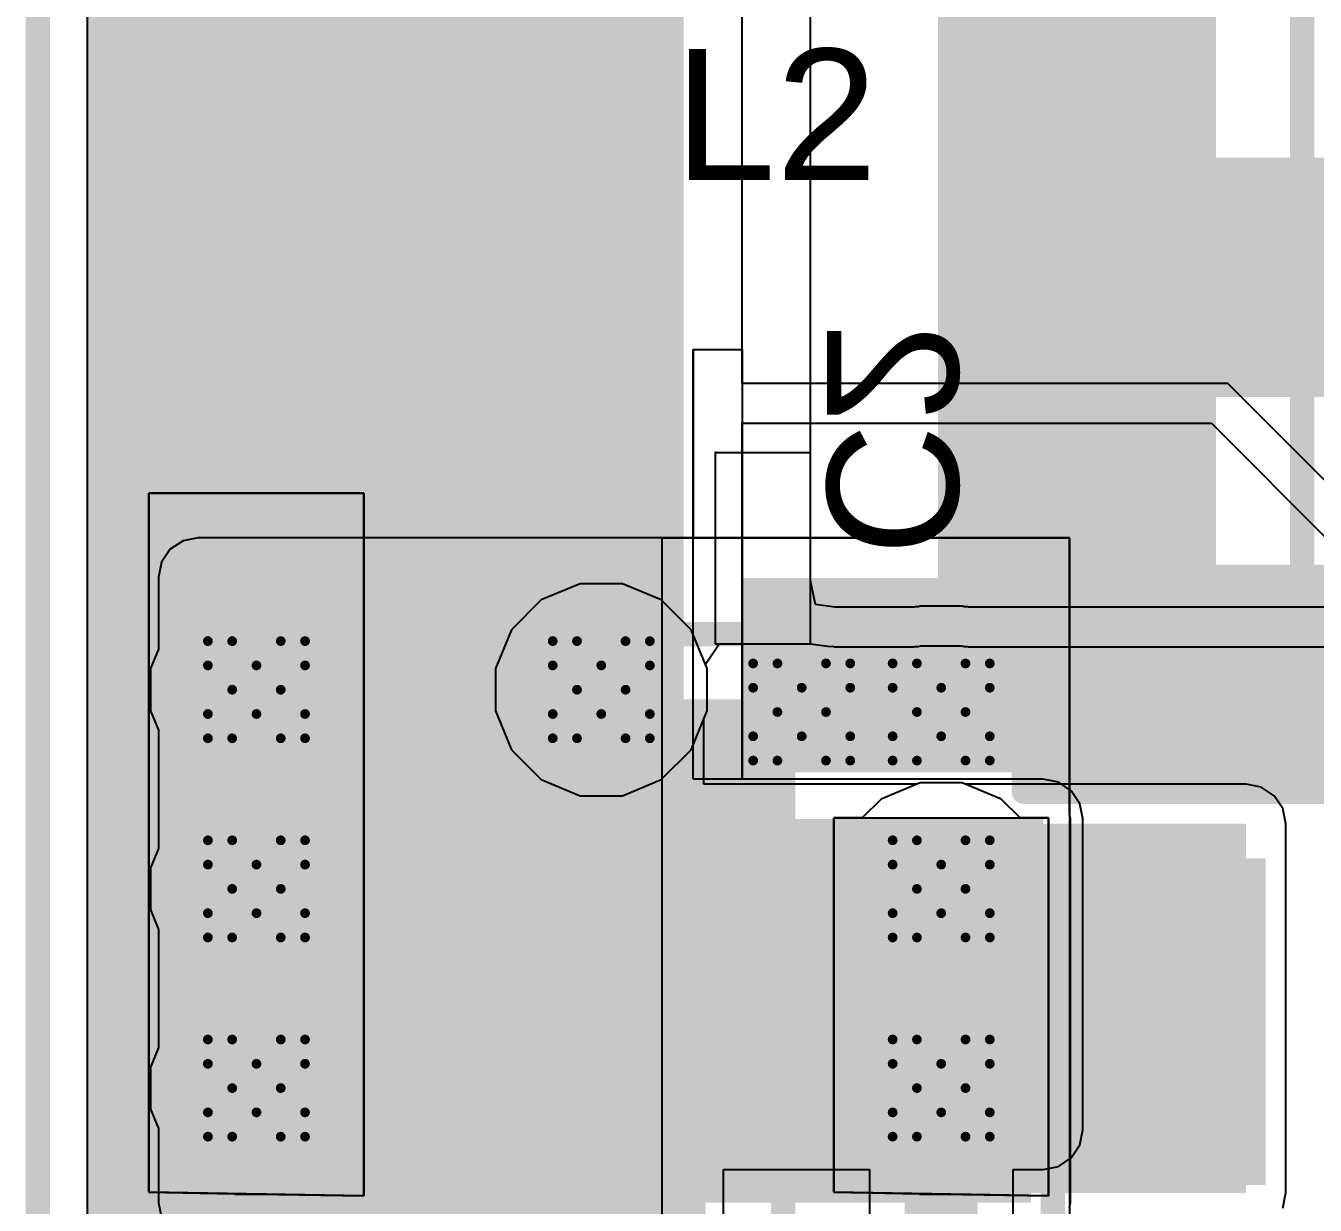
# Model space of a CAD drawing. Header units: inches. Extents: x -6 to 328, y -6 to 90.
# Drawn here: x -5.71 to 1.03, y 20.48 to 26.65 of the extents above; entities that cross this region are included whole.
import ezdxf

# ---------------------------------------------------------------- set-up
doc = ezdxf.new("R2010")
doc.units = ezdxf.units.IN
for name, color, linetype in [('Board Outline', 216, 'Continuous'), ('Bottom Layer', 5, 'Continuous'), ('Bottom Overlay', 54, 'Continuous'), ('Bottom Paste', 16, 'Continuous'), ('Bottom Solder', 6, 'Continuous'), ('Designators', 56, 'Continuous'), ('Drill Drawing', 1, 'Continuous'), ('GND', 76, 'Continuous'), ('PWR', 16, 'Continuous'), ('Top Layer', 1, 'Continuous'), ('Top Overlay', 2, 'Continuous'), ('Top Paste', 8, 'Continuous'), ('Top Solder', 216, 'Continuous'), ('Via Holes', 16, 'Continuous')]:
    doc.layers.add(name, color=color, linetype=linetype)
doc.styles.add('Arial', font='', dxfattribs={"height": 0.2})
doc.styles.get('Arial').set_extended_font_data('Arial')

# ---------------------------------------------------------------- blocks, each defined once
blk = doc.blocks.new('8_SO_EP__9')
at = {"layer": 'Top Layer'}
blk.add_hatch(color=1, dxfattribs=at).paths.add_polyline_path([(3.25, 2.306), (3.25, 1.504), (1.745, 1.504), (1.745, 2.306)])
at = {"layer": 'Top Paste'}
blk.add_hatch(color=8, dxfattribs=at).paths.add_polyline_path([(3.25, 2.306), (3.25, 1.504), (1.745, 1.504), (1.745, 2.306)])
at = {"layer": 'Top Solder'}
blk.add_hatch(color=216, dxfattribs=at).paths.add_polyline_path([(3.3516, 2.4076), (3.3516, 1.4024), (1.6434, 1.4024), (1.6434, 2.4076)])
at = {"layer": 'Top Overlay', "const_width": 0.127}
for points in [[(-1.905, 2.5146), (2.032, 2.5146)], [(2.032, 2.5146), (2.032, 2.413)]]:
    blk.add_lwpolyline(points, dxfattribs=at)
at = {"layer": 'Top Overlay', "const_width": 0.0635}
for points in [[(2.0002, 2.5146, 1), (2.0638, 2.5146, 1)], [(2.0002, 2.5146, 1), (2.0638, 2.5146, 1)], [(2.0002, 2.413, 1), (2.0638, 2.413, 1)]]:
    blk.add_lwpolyline(points, format="xyb", close=True, dxfattribs=at)
blk = doc.blocks.new('FEXL0550A_150M_46')
at = {"layer": 'Top Layer'}
for points in [[(-2.25, 2.35), (-1, 2.35), (-1, -2.35), (-2.25, -2.35)], [(1, 2.35), (2.25, 2.35), (2.25, -2.35), (1, -2.35)]]:
    blk.add_hatch(color=1, dxfattribs=at).paths.add_polyline_path(points)
at = {"layer": 'Top Paste'}
for points in [[(-2.25, 2.35), (-1, 2.35), (-1, -2.35), (-2.25, -2.35)], [(1, 2.35), (2.25, 2.35), (2.25, -2.35), (1, -2.35)]]:
    blk.add_hatch(color=8, dxfattribs=at).paths.add_polyline_path(points)
at = {"layer": 'Top Solder'}
for points in [[(-2.3516, 2.4516), (-0.8984, 2.4516), (-0.8984, -2.4516), (-2.3516, -2.4516)], [(0.8984, 2.4516), (2.3516, 2.4516), (2.3516, -2.4516), (0.8984, -2.4516)]]:
    blk.add_hatch(color=216, dxfattribs=at).paths.add_polyline_path(points)
at = {"layer": 'Top Overlay', "const_width": 0.127}
for points in [[(-2.8024, 2.6992), (2.8024, 2.6992)], [(-2.8024, -2.6924), (-2.8024, 2.6992)], [(2.8024, -2.6924), (2.8024, 2.6992)], [(-2.794, -2.6924), (2.8024, -2.6924)]]:
    blk.add_lwpolyline(points, dxfattribs=at)
at = {"layer": 'Top Overlay', "const_width": 0.0635}
for points in [[(-2.8341, 2.6992, 1), (-2.7706, 2.6992, 1)], [(-2.8341, 2.6992, 1), (-2.7706, 2.6992, 1)], [(2.7706, 2.6992, 1), (2.8341, 2.6992, 1)], [(2.7706, 2.6992, 1), (2.8341, 2.6992, 1)], [(-2.8341, -2.6924, 1), (-2.7706, -2.6924, 1)], [(-2.8258, -2.6924, 1), (-2.7622, -2.6924, 1)], [(2.7706, -2.6924, 1), (2.8341, -2.6924, 1)], [(2.7706, -2.6924, 1), (2.8341, -2.6924, 1)]]:
    blk.add_lwpolyline(points, format="xyb", close=True, dxfattribs=at)
blk = doc.blocks.new('SMA_58')
at = {"layer": 'Top Layer'}
blk.add_hatch(color=1, dxfattribs=at).paths.add_polyline_path([(-3.25, 0.85), (-0.75, 0.85), (-0.75, -0.85), (-3.25, -0.85)])
at = {"layer": 'Top Overlay'}
for points in [[(-4.445, -1.4215), (-3.278, -1.4215), (-3.278, 1.422), (-4.445, 1.422)], [(-3.2999, 0.924), (-2.5959, 0.924), (-2.5959, 1.4219), (-3.2999, 1.4219)], [(-3.2999, -1.4219), (-2.5959, -1.4219), (-2.5959, -0.924), (-3.2999, -0.924)]]:
    blk.add_hatch(color=2, dxfattribs=at).paths.add_polyline_path(points)
at = {"layer": 'Top Paste'}
blk.add_hatch(color=8, dxfattribs=at).paths.add_polyline_path([(-3.25, 0.85), (-0.75, 0.85), (-0.75, -0.85), (-3.25, -0.85)])
at = {"layer": 'Top Solder'}
blk.add_hatch(color=216, dxfattribs=at).paths.add_polyline_path([(-3.3516, 0.9516), (-0.6484, 0.9516), (-0.6484, -0.9516), (-3.3516, -0.9516)])
at = {"layer": 'Top Overlay', "const_width": 0.127}
for points in [[(2.0612, 1.3577), (-2.6581, 1.3577)], [(2.0612, -1.3577), (-2.6581, -1.3577)]]:
    blk.add_lwpolyline(points, dxfattribs=at)
at = {"layer": 'Top Overlay', "const_width": 0.0635}
for points in [[(-2.6899, 1.3577, 1), (-2.6264, 1.3577, 1)], [(-2.6899, -1.3577, 1), (-2.6264, -1.3577, 1)]]:
    blk.add_lwpolyline(points, format="xyb", close=True, dxfattribs=at)
blk = doc.blocks.new('C___0805_B_97')
at = {"layer": 'Bottom Layer'}
for points in [[(-1.524, 0.762), (-0.508, 0.762), (-0.508, -0.762), (-1.524, -0.762)], [(0.508, 0.762), (1.524, 0.762), (1.524, -0.762), (0.508, -0.762)]]:
    blk.add_hatch(color=5, dxfattribs=at).paths.add_polyline_path(points)
at = {"layer": 'Bottom Paste'}
for points in [[(-1.524, 0.762), (-0.508, 0.762), (-0.508, -0.762), (-1.524, -0.762)], [(0.508, 0.762), (1.524, 0.762), (1.524, -0.762), (0.508, -0.762)]]:
    blk.add_hatch(color=16, dxfattribs=at).paths.add_polyline_path(points)
at = {"layer": 'Bottom Solder'}
for points in [[(-1.594, 0.832), (-0.438, 0.832), (-0.438, -0.832), (-1.594, -0.832)], [(0.438, 0.832), (1.594, 0.832), (1.594, -0.832), (0.438, -0.832)]]:
    blk.add_hatch(color=6, dxfattribs=at).paths.add_polyline_path(points)
at = {"layer": 'Bottom Overlay', "const_width": 0.127}
for points in [[(-1.6256, 0.8636), (-1.6256, -0.8636)], [(-1.6256, 0.8636), (-0.6096, 0.8636)], [(0.6096, 0.8636), (1.6256, 0.8636)], [(1.6256, 0.8636), (1.6256, -0.8636)], [(-1.6256, -0.8636), (-0.6096, -0.8636)], [(0.6096, -0.8636), (1.6256, -0.8636)]]:
    blk.add_lwpolyline(points, dxfattribs=at)
at = {"layer": 'Bottom Overlay', "const_width": 0.0635}
for points in [[(-1.6574, 0.8636, 1), (-1.5938, 0.8636, 1)], [(-1.6574, 0.8636, 1), (-1.5938, 0.8636, 1)], [(-0.6413, 0.8636, 1), (-0.5778, 0.8636, 1)], [(0.5778, 0.8636, 1), (0.6413, 0.8636, 1)], [(1.5938, 0.8636, 1), (1.6574, 0.8636, 1)], [(1.5938, 0.8636, 1), (1.6574, 0.8636, 1)], [(-1.6574, -0.8636, 1), (-1.5938, -0.8636, 1)], [(-1.6574, -0.8636, 1), (-1.5938, -0.8636, 1)], [(-0.6413, -0.8636, 1), (-0.5778, -0.8636, 1)], [(0.5778, -0.8636, 1), (0.6413, -0.8636, 1)], [(1.5938, -0.8636, 1), (1.6574, -0.8636, 1)], [(1.5938, -0.8636, 1), (1.6574, -0.8636, 1)]]:
    blk.add_lwpolyline(points, format="xyb", close=True, dxfattribs=at)

msp = doc.modelspace()

# ---------------------------------------------------------------- hatches: boundary and pattern name
at = {"layer": 'Bottom Layer'}
for points in [[(-5.391, 20.1676), (-2.2718, 20.1676), (-2.2718, 28.3464), (-5.391, 28.3464)], [(-1.967, 22.748), (1.1318, 22.748), (1.1318, 23.764), (-1.967, 23.764)], [(-4.888, 20.8788), (-0.3922, 20.8788), (-0.3922, 22.5044), (-4.888, 22.5044)]]:
    msp.add_hatch(color=5, dxfattribs=at).paths.add_polyline_path(points)
h = msp.add_hatch(color=5, dxfattribs=at)
edge = h.paths.add_edge_path()
edge.add_arc((-4.507, 23.1798), 0.3, 0, 360)
h = msp.add_hatch(color=5, dxfattribs=at)
edge = h.paths.add_edge_path()
edge.add_arc((-2.7036, 23.1798), 0.3, 0, 360)
h = msp.add_hatch(color=5, dxfattribs=at)
edge = h.paths.add_edge_path()
edge.add_arc((-1.6552, 23.0632), 0.3, 0, 360)
h = msp.add_hatch(color=5, dxfattribs=at)
edge = h.paths.add_edge_path()
edge.add_arc((-0.9256, 23.0632), 0.3, 0, 360)
h = msp.add_hatch(color=5, dxfattribs=at)
edge = h.paths.add_edge_path()
edge.add_arc((-4.507, 22.1384), 0.3, 0, 360)
h = msp.add_hatch(color=5, dxfattribs=at)
edge = h.paths.add_edge_path()
edge.add_arc((-0.9256, 22.1384), 0.3, 0, 360)
h = msp.add_hatch(color=5, dxfattribs=at)
edge = h.paths.add_edge_path()
edge.add_arc((-4.507, 21.097), 0.3, 0, 360)
h = msp.add_hatch(color=5, dxfattribs=at)
edge = h.paths.add_edge_path()
edge.add_arc((-0.9256, 21.097), 0.3, 0, 360)
at = {"layer": 'GND'}
h = msp.add_hatch(color=76, dxfattribs=at)
edge = h.paths.add_edge_path()
edge.add_arc((-4.507, 23.1798), 0.3, 0, 360)
h = msp.add_hatch(color=76, dxfattribs=at)
edge = h.paths.add_edge_path()
edge.add_arc((-2.7036, 23.1798), 0.3, 0, 360)
h = msp.add_hatch(color=76, dxfattribs=at)
edge = h.paths.add_edge_path()
edge.add_arc((-1.6552, 23.0632), 0.3, 0, 360)
h = msp.add_hatch(color=76, dxfattribs=at)
edge = h.paths.add_edge_path()
edge.add_arc((-0.9256, 23.0632), 0.3, 0, 360)
h = msp.add_hatch(color=76, dxfattribs=at)
edge = h.paths.add_edge_path()
edge.add_arc((-4.507, 22.1384), 0.3, 0, 360)
h = msp.add_hatch(color=76, dxfattribs=at)
edge = h.paths.add_edge_path()
edge.add_arc((-0.9256, 22.1384), 0.3, 0, 360)
h = msp.add_hatch(color=76, dxfattribs=at)
edge = h.paths.add_edge_path()
edge.add_arc((-4.507, 21.097), 0.3, 0, 360)
h = msp.add_hatch(color=76, dxfattribs=at)
edge = h.paths.add_edge_path()
edge.add_arc((-0.9256, 21.097), 0.3, 0, 360)
at = {"layer": 'PWR'}
for points in [[(-4.8118, 20.4978), (-2.3845, 20.4978), (-2.3845, 23.7675), (-4.8118, 23.7675)], [(-4.8118, 20.4978), (-0.456, 20.4978), (-0.456, 22.5044), (-4.8118, 22.5044)]]:
    msp.add_hatch(color=16, dxfattribs=at).paths.add_polyline_path(points)
h = msp.add_hatch(color=16, dxfattribs=at)
edge = h.paths.add_edge_path()
edge.add_arc((-4.507, 23.1798), 0.3, 0, 360)
h = msp.add_hatch(color=16, dxfattribs=at)
edge = h.paths.add_edge_path()
edge.add_arc((-2.7036, 23.1798), 0.3, 0, 360)
h = msp.add_hatch(color=16, dxfattribs=at)
edge = h.paths.add_edge_path()
edge.add_arc((-1.6552, 23.0632), 0.3, 0, 360)
h = msp.add_hatch(color=16, dxfattribs=at)
edge = h.paths.add_edge_path()
edge.add_arc((-0.9256, 23.0632), 0.3, 0, 360)
h = msp.add_hatch(color=16, dxfattribs=at)
edge = h.paths.add_edge_path()
edge.add_arc((-4.507, 22.1384), 0.3, 0, 360)
h = msp.add_hatch(color=16, dxfattribs=at)
edge = h.paths.add_edge_path()
edge.add_arc((-0.9256, 22.1384), 0.3, 0, 360)
h = msp.add_hatch(color=16, dxfattribs=at)
edge = h.paths.add_edge_path()
edge.add_arc((-4.507, 21.097), 0.3, 0, 360)
h = msp.add_hatch(color=16, dxfattribs=at)
edge = h.paths.add_edge_path()
edge.add_arc((-0.9256, 21.097), 0.3, 0, 360)
at = {"layer": 'Top Layer'}
for points in [[(-5.391, 19.434), (-2.3742, 19.434), (-2.3742, 28.854), (-5.391, 28.854)], [(-4.89, 20.5486), (0.6692, 20.5486), (0.6692, 22.479), (-4.89, 22.479)]]:
    msp.add_hatch(color=1, dxfattribs=at).paths.add_polyline_path(points)
h = msp.add_hatch(color=1, dxfattribs=at)
edge = h.paths.add_edge_path()
edge.add_arc((-4.507, 23.1798), 0.3, 0, 360)
h = msp.add_hatch(color=1, dxfattribs=at)
edge = h.paths.add_edge_path()
edge.add_arc((-2.7036, 23.1798), 0.3, 0, 360)
h = msp.add_hatch(color=1, dxfattribs=at)
edge = h.paths.add_edge_path()
edge.add_arc((-1.6552, 23.0632), 0.3, 0, 360)
h = msp.add_hatch(color=1, dxfattribs=at)
edge = h.paths.add_edge_path()
edge.add_arc((-0.9256, 23.0632), 0.3, 0, 360)
h = msp.add_hatch(color=1, dxfattribs=at)
edge = h.paths.add_edge_path()
edge.add_arc((-4.507, 22.1384), 0.3, 0, 360)
h = msp.add_hatch(color=1, dxfattribs=at)
edge = h.paths.add_edge_path()
edge.add_arc((-0.9256, 22.1384), 0.3, 0, 360)
h = msp.add_hatch(color=1, dxfattribs=at)
edge = h.paths.add_edge_path()
edge.add_arc((-4.507, 21.097), 0.3, 0, 360)
h = msp.add_hatch(color=1, dxfattribs=at)
edge = h.paths.add_edge_path()
edge.add_arc((-0.9256, 21.097), 0.3, 0, 360)
at = {"layer": 'Via Holes'}
h = msp.add_hatch(color=7, dxfattribs=at)
edge = h.paths.add_edge_path()
edge.add_arc((-4.507, 23.1798), 0.15, 0, 360)
h = msp.add_hatch(color=7, dxfattribs=at)
edge = h.paths.add_edge_path()
edge.add_arc((-2.7036, 23.1798), 0.15, 0, 360)
h = msp.add_hatch(color=7, dxfattribs=at)
edge = h.paths.add_edge_path()
edge.add_arc((-1.6552, 23.0632), 0.15, 0, 360)
h = msp.add_hatch(color=7, dxfattribs=at)
edge = h.paths.add_edge_path()
edge.add_arc((-0.9256, 23.0632), 0.15, 0, 360)
h = msp.add_hatch(color=7, dxfattribs=at)
edge = h.paths.add_edge_path()
edge.add_arc((-4.507, 22.1384), 0.15, 0, 360)
h = msp.add_hatch(color=7, dxfattribs=at)
edge = h.paths.add_edge_path()
edge.add_arc((-0.9256, 22.1384), 0.15, 0, 360)
h = msp.add_hatch(color=7, dxfattribs=at)
edge = h.paths.add_edge_path()
edge.add_arc((-4.507, 21.097), 0.15, 0, 360)
h = msp.add_hatch(color=7, dxfattribs=at)
edge = h.paths.add_edge_path()
edge.add_arc((-0.9256, 21.097), 0.15, 0, 360)

# ---------------------------------------------------------------- linework, layer by layer
at = {"layer": 'Board Outline', "const_width": 0.127}
msp.add_lwpolyline([(-5.65, 32.4074), (-5.65, -1.4074)], dxfattribs=at)
at = {"layer": 'Bottom Layer'}
for p, q in [((-1.967, 24.78), (-1.967, 28.6512)), ((-2.2225, 24.9581), (-1.967, 24.9581)), ((-2.2225, 22.7116), (-2.2225, 24.9581)), ((-2.2225, 24.9581), (-2.2225, 23.9675)), ((-2.2225, 23.9675), (-2.2225, 24.9581)), ((-1.967, 24.9581), (-1.967, 22.7116)), ((0.4871, 24.78), (-1.967, 24.78)), ((0.4872, 24.78), (0.4871, 24.78)), ((0.573, 24.78), (0.4872, 24.78)), ((0.4872, 24.78), (0.4872, 24.78)), ((1.2757, 24.0773), (0.573, 24.78)), ((-1.967, 22.7116), (-1.967, 24.5729)), ((-1.967, 24.5729), (0.4871, 24.5729)), ((0.4871, 24.5729), (0.4872, 24.5729)), ((0.4872, 24.5729), (1.1138, 23.9463)), ((-1.967, 22.7116), (-2.2225, 22.7116)), ((-0.3922, 22.7116), (-1.967, 22.7116)), ((-0.3129, 22.6958), (-0.3922, 22.7116)), ((-0.2457, 22.6509), (-0.3129, 22.6958)), ((-0.2008, 22.5837), (-0.2457, 22.6509)), ((-0.185, 22.5044), (-0.2008, 22.5837)), ((-0.185, 20.8788), (-0.185, 22.5044)), ((-0.2008, 20.7995), (-0.185, 20.8788)), ((-0.2457, 20.7323), (-0.2008, 20.7995)), ((-0.3129, 20.6874), (-0.2457, 20.7323)), ((-2.0646, 20.1676), (-2.0646, 20.6716)), ((-2.0646, 20.6716), (-1.3011, 20.6716)), ((-1.3011, 20.6716), (-1.3011, 17.8474)), ((-0.5501, 17.8474), (-0.5501, 20.6716)), ((-0.5501, 20.6716), (-0.3922, 20.6716)), ((-0.3922, 20.6716), (-0.3129, 20.6874))]:
    msp.add_line(p, q, dxfattribs=at)
at = {"layer": 'Bottom Layer', "const_width": 0.381}
for points in [[(0.2936, 23.1798), (0.3698, 23.256)], [(-0.9256, 17.4394), (-0.9256, 21.097)]]:
    msp.add_lwpolyline(points, dxfattribs=at)
at = {"layer": 'Bottom Layer', "const_width": 0.1905}
for points in [[(0.2745, 23.256, 1), (0.465, 23.256, 1)], [(0.1983, 23.1798, 1), (0.3888, 23.1798, 1)], [(-1.0209, 21.097, 1), (-0.8304, 21.097, 1)]]:
    msp.add_lwpolyline(points, format="xyb", close=True, dxfattribs=at)
at = {"layer": 'Drill Drawing', "const_width": 0.0508}
for points in [[(-4.761, 23.3068), (-4.761, 23.4338)], [(-4.761, 23.4338), (-4.634, 23.4338)], [(-4.634, 23.4338), (-4.507, 23.3068)], [(-4.507, 23.3068), (-4.38, 23.4338)], [(-4.38, 23.4338), (-4.253, 23.4338)], [(-4.253, 23.3068), (-4.253, 23.4338)], [(-2.9576, 23.3068), (-2.9576, 23.4338)], [(-2.9576, 23.4338), (-2.8306, 23.4338)], [(-2.8306, 23.4338), (-2.7036, 23.3068)], [(-2.7036, 23.3068), (-2.5766, 23.4338)], [(-2.5766, 23.4338), (-2.4496, 23.4338)], [(-2.4496, 23.3068), (-2.4496, 23.4338)], [(-1.9092, 23.1902), (-1.9092, 23.3172)], [(-1.9092, 23.3172), (-1.7822, 23.3172)], [(-1.7822, 23.3172), (-1.6552, 23.1902)], [(-1.6552, 23.1902), (-1.5282, 23.3172)], [(-1.5282, 23.3172), (-1.4012, 23.3172)], [(-1.4012, 23.1902), (-1.4012, 23.3172)], [(-1.1796, 23.1902), (-1.1796, 23.3172)], [(-1.1796, 23.3172), (-1.0526, 23.3172)], [(-1.0526, 23.3172), (-0.9256, 23.1902)], [(-0.9256, 23.1902), (-0.7986, 23.3172)], [(-0.7986, 23.3172), (-0.6716, 23.3172)], [(-0.6716, 23.1902), (-0.6716, 23.3172)], [(-4.761, 23.3068), (-4.634, 23.1798)], [(-4.38, 23.1798), (-4.253, 23.3068)], [(-2.9576, 23.3068), (-2.8306, 23.1798)], [(-2.5766, 23.1798), (-2.4496, 23.3068)], [(-4.761, 23.0528), (-4.634, 23.1798)], [(-4.38, 23.1798), (-4.253, 23.0528)], [(-2.9576, 23.0528), (-2.8306, 23.1798)], [(-2.5766, 23.1798), (-2.4496, 23.0528)], [(-1.9092, 23.1902), (-1.7822, 23.0632)], [(-1.5282, 23.0632), (-1.4012, 23.1902)], [(-1.1796, 23.1902), (-1.0526, 23.0632)], [(-0.7986, 23.0632), (-0.6716, 23.1902)], [(-4.761, 22.9258), (-4.761, 23.0528)], [(-4.634, 22.9258), (-4.507, 23.0528)], [(-4.507, 23.0528), (-4.38, 22.9258)], [(-4.253, 22.9258), (-4.253, 23.0528)], [(-2.9576, 22.9258), (-2.9576, 23.0528)], [(-2.8306, 22.9258), (-2.7036, 23.0528)], [(-2.7036, 23.0528), (-2.5766, 22.9258)], [(-2.4496, 22.9258), (-2.4496, 23.0528)], [(-1.9092, 22.9362), (-1.7822, 23.0632)], [(-1.5282, 23.0632), (-1.4012, 22.9362)], [(-1.1796, 22.9362), (-1.0526, 23.0632)], [(-0.7986, 23.0632), (-0.6716, 22.9362)], [(-4.761, 22.9258), (-4.634, 22.9258)], [(-4.38, 22.9258), (-4.253, 22.9258)], [(-2.9576, 22.9258), (-2.8306, 22.9258)], [(-2.5766, 22.9258), (-2.4496, 22.9258)], [(-1.9092, 22.8092), (-1.9092, 22.9362)], [(-1.7822, 22.8092), (-1.6552, 22.9362)], [(-1.6552, 22.9362), (-1.5282, 22.8092)], [(-1.4012, 22.8092), (-1.4012, 22.9362)], [(-1.1796, 22.8092), (-1.1796, 22.9362)], [(-1.0526, 22.8092), (-0.9256, 22.9362)], [(-0.9256, 22.9362), (-0.7986, 22.8092)], [(-0.6716, 22.8092), (-0.6716, 22.9362)], [(-1.9092, 22.8092), (-1.7822, 22.8092)], [(-1.5282, 22.8092), (-1.4012, 22.8092)], [(-1.1796, 22.8092), (-1.0526, 22.8092)], [(-0.7986, 22.8092), (-0.6716, 22.8092)], [(-4.761, 22.2654), (-4.761, 22.3924)], [(-4.761, 22.3924), (-4.634, 22.3924)], [(-4.634, 22.3924), (-4.507, 22.2654)], [(-4.507, 22.2654), (-4.38, 22.3924)], [(-4.38, 22.3924), (-4.253, 22.3924)], [(-4.253, 22.2654), (-4.253, 22.3924)], [(-1.1796, 22.2654), (-1.1796, 22.3924)], [(-1.1796, 22.3924), (-1.0526, 22.3924)], [(-1.0526, 22.3924), (-0.9256, 22.2654)], [(-0.9256, 22.2654), (-0.7986, 22.3924)], [(-0.7986, 22.3924), (-0.6716, 22.3924)], [(-0.6716, 22.2654), (-0.6716, 22.3924)], [(-4.761, 22.2654), (-4.634, 22.1384)], [(-4.38, 22.1384), (-4.253, 22.2654)], [(-1.1796, 22.2654), (-1.0526, 22.1384)], [(-0.7986, 22.1384), (-0.6716, 22.2654)], [(-4.761, 22.0114), (-4.634, 22.1384)], [(-4.38, 22.1384), (-4.253, 22.0114)], [(-1.1796, 22.0114), (-1.0526, 22.1384)], [(-0.7986, 22.1384), (-0.6716, 22.0114)], [(-4.761, 21.8844), (-4.761, 22.0114)], [(-4.634, 21.8844), (-4.507, 22.0114)], [(-4.507, 22.0114), (-4.38, 21.8844)], [(-4.253, 21.8844), (-4.253, 22.0114)], [(-1.1796, 21.8844), (-1.1796, 22.0114)], [(-1.0526, 21.8844), (-0.9256, 22.0114)], [(-0.9256, 22.0114), (-0.7986, 21.8844)], [(-0.6716, 21.8844), (-0.6716, 22.0114)], [(-4.761, 21.8844), (-4.634, 21.8844)], [(-4.38, 21.8844), (-4.253, 21.8844)], [(-1.1796, 21.8844), (-1.0526, 21.8844)], [(-0.7986, 21.8844), (-0.6716, 21.8844)], [(-4.761, 21.224), (-4.761, 21.351)], [(-4.761, 21.351), (-4.634, 21.351)], [(-4.634, 21.351), (-4.507, 21.224)], [(-4.507, 21.224), (-4.38, 21.351)], [(-4.38, 21.351), (-4.253, 21.351)], [(-4.253, 21.224), (-4.253, 21.351)], [(-1.1796, 21.224), (-1.1796, 21.351)], [(-1.1796, 21.351), (-1.0526, 21.351)], [(-1.0526, 21.351), (-0.9256, 21.224)], [(-0.9256, 21.224), (-0.7986, 21.351)], [(-0.7986, 21.351), (-0.6716, 21.351)], [(-0.6716, 21.224), (-0.6716, 21.351)], [(-4.761, 21.224), (-4.634, 21.097)], [(-4.38, 21.097), (-4.253, 21.224)], [(-1.1796, 21.224), (-1.0526, 21.097)], [(-0.7986, 21.097), (-0.6716, 21.224)], [(-4.761, 20.97), (-4.634, 21.097)], [(-4.38, 21.097), (-4.253, 20.97)], [(-1.1796, 20.97), (-1.0526, 21.097)], [(-0.7986, 21.097), (-0.6716, 20.97)], [(-4.761, 20.843), (-4.761, 20.97)], [(-4.634, 20.843), (-4.507, 20.97)], [(-4.507, 20.97), (-4.38, 20.843)], [(-4.253, 20.843), (-4.253, 20.97)], [(-1.1796, 20.843), (-1.1796, 20.97)], [(-1.0526, 20.843), (-0.9256, 20.97)], [(-0.9256, 20.97), (-0.7986, 20.843)], [(-0.6716, 20.843), (-0.6716, 20.97)], [(-4.761, 20.843), (-4.634, 20.843)], [(-4.38, 20.843), (-4.253, 20.843)], [(-1.1796, 20.843), (-1.0526, 20.843)], [(-0.7986, 20.843), (-0.6716, 20.843)]]:
    msp.add_lwpolyline(points, dxfattribs=at)
at = {"layer": 'Drill Drawing', "const_width": 0.0254}
for points in [[(-4.7737, 23.4338, 1), (-4.7483, 23.4338, 1)], [(-4.7737, 23.4338, 1), (-4.7483, 23.4338, 1)], [(-4.6467, 23.4338, 1), (-4.6213, 23.4338, 1)], [(-4.6467, 23.4338, 1), (-4.6213, 23.4338, 1)], [(-4.3927, 23.4338, 1), (-4.3673, 23.4338, 1)], [(-4.3927, 23.4338, 1), (-4.3673, 23.4338, 1)], [(-4.2657, 23.4338, 1), (-4.2403, 23.4338, 1)], [(-4.2657, 23.4338, 1), (-4.2403, 23.4338, 1)], [(-2.9703, 23.4338, 1), (-2.9449, 23.4338, 1)], [(-2.9703, 23.4338, 1), (-2.9449, 23.4338, 1)], [(-2.8433, 23.4338, 1), (-2.8179, 23.4338, 1)], [(-2.8433, 23.4338, 1), (-2.8179, 23.4338, 1)], [(-2.5893, 23.4338, 1), (-2.5639, 23.4338, 1)], [(-2.5893, 23.4338, 1), (-2.5639, 23.4338, 1)], [(-2.4623, 23.4338, 1), (-2.4369, 23.4338, 1)], [(-2.4623, 23.4338, 1), (-2.4369, 23.4338, 1)], [(-1.9219, 23.3172, 1), (-1.8965, 23.3172, 1)], [(-1.9219, 23.3172, 1), (-1.8965, 23.3172, 1)], [(-1.7949, 23.3172, 1), (-1.7695, 23.3172, 1)], [(-1.7949, 23.3172, 1), (-1.7695, 23.3172, 1)], [(-1.5409, 23.3172, 1), (-1.5155, 23.3172, 1)], [(-1.5409, 23.3172, 1), (-1.5155, 23.3172, 1)], [(-1.4139, 23.3172, 1), (-1.3885, 23.3172, 1)], [(-1.4139, 23.3172, 1), (-1.3885, 23.3172, 1)], [(-1.1923, 23.3172, 1), (-1.1669, 23.3172, 1)], [(-1.1923, 23.3172, 1), (-1.1669, 23.3172, 1)], [(-1.0653, 23.3172, 1), (-1.0399, 23.3172, 1)], [(-1.0653, 23.3172, 1), (-1.0399, 23.3172, 1)], [(-0.8113, 23.3172, 1), (-0.7859, 23.3172, 1)], [(-0.8113, 23.3172, 1), (-0.7859, 23.3172, 1)], [(-0.6843, 23.3172, 1), (-0.6589, 23.3172, 1)], [(-0.6843, 23.3172, 1), (-0.6589, 23.3172, 1)], [(-4.7737, 23.3068, 1), (-4.7483, 23.3068, 1)], [(-4.7737, 23.3068, 1), (-4.7483, 23.3068, 1)], [(-4.5197, 23.3068, 1), (-4.4943, 23.3068, 1)], [(-4.5197, 23.3068, 1), (-4.4943, 23.3068, 1)], [(-4.2657, 23.3068, 1), (-4.2403, 23.3068, 1)], [(-4.2657, 23.3068, 1), (-4.2403, 23.3068, 1)], [(-2.9703, 23.3068, 1), (-2.9449, 23.3068, 1)], [(-2.9703, 23.3068, 1), (-2.9449, 23.3068, 1)], [(-2.7163, 23.3068, 1), (-2.6909, 23.3068, 1)], [(-2.7163, 23.3068, 1), (-2.6909, 23.3068, 1)], [(-2.4623, 23.3068, 1), (-2.4369, 23.3068, 1)], [(-2.4623, 23.3068, 1), (-2.4369, 23.3068, 1)], [(-4.6467, 23.1798, 1), (-4.6213, 23.1798, 1)], [(-4.6467, 23.1798, 1), (-4.6213, 23.1798, 1)], [(-4.3927, 23.1798, 1), (-4.3673, 23.1798, 1)], [(-4.3927, 23.1798, 1), (-4.3673, 23.1798, 1)], [(-2.8433, 23.1798, 1), (-2.8179, 23.1798, 1)], [(-2.8433, 23.1798, 1), (-2.8179, 23.1798, 1)], [(-2.5893, 23.1798, 1), (-2.5639, 23.1798, 1)], [(-2.5893, 23.1798, 1), (-2.5639, 23.1798, 1)], [(-1.9219, 23.1902, 1), (-1.8965, 23.1902, 1)], [(-1.9219, 23.1902, 1), (-1.8965, 23.1902, 1)], [(-1.6679, 23.1902, 1), (-1.6425, 23.1902, 1)], [(-1.6679, 23.1902, 1), (-1.6425, 23.1902, 1)], [(-1.4139, 23.1902, 1), (-1.3885, 23.1902, 1)], [(-1.4139, 23.1902, 1), (-1.3885, 23.1902, 1)], [(-1.1923, 23.1902, 1), (-1.1669, 23.1902, 1)], [(-1.1923, 23.1902, 1), (-1.1669, 23.1902, 1)], [(-0.9383, 23.1902, 1), (-0.9129, 23.1902, 1)], [(-0.9383, 23.1902, 1), (-0.9129, 23.1902, 1)], [(-0.6843, 23.1902, 1), (-0.6589, 23.1902, 1)], [(-0.6843, 23.1902, 1), (-0.6589, 23.1902, 1)], [(-4.7737, 23.0528, 1), (-4.7483, 23.0528, 1)], [(-4.7737, 23.0528, 1), (-4.7483, 23.0528, 1)], [(-4.5197, 23.0528, 1), (-4.4943, 23.0528, 1)], [(-4.5197, 23.0528, 1), (-4.4943, 23.0528, 1)], [(-4.2657, 23.0528, 1), (-4.2403, 23.0528, 1)], [(-4.2657, 23.0528, 1), (-4.2403, 23.0528, 1)], [(-2.9703, 23.0528, 1), (-2.9449, 23.0528, 1)], [(-2.9703, 23.0528, 1), (-2.9449, 23.0528, 1)], [(-2.7163, 23.0528, 1), (-2.6909, 23.0528, 1)], [(-2.7163, 23.0528, 1), (-2.6909, 23.0528, 1)], [(-2.4623, 23.0528, 1), (-2.4369, 23.0528, 1)], [(-2.4623, 23.0528, 1), (-2.4369, 23.0528, 1)], [(-1.7949, 23.0632, 1), (-1.7695, 23.0632, 1)], [(-1.7949, 23.0632, 1), (-1.7695, 23.0632, 1)], [(-1.5409, 23.0632, 1), (-1.5155, 23.0632, 1)], [(-1.5409, 23.0632, 1), (-1.5155, 23.0632, 1)], [(-1.0653, 23.0632, 1), (-1.0399, 23.0632, 1)], [(-1.0653, 23.0632, 1), (-1.0399, 23.0632, 1)], [(-0.8113, 23.0632, 1), (-0.7859, 23.0632, 1)], [(-0.8113, 23.0632, 1), (-0.7859, 23.0632, 1)], [(-4.7737, 22.9258, 1), (-4.7483, 22.9258, 1)], [(-4.7737, 22.9258, 1), (-4.7483, 22.9258, 1)], [(-4.6467, 22.9258, 1), (-4.6213, 22.9258, 1)], [(-4.6467, 22.9258, 1), (-4.6213, 22.9258, 1)], [(-4.3927, 22.9258, 1), (-4.3673, 22.9258, 1)], [(-4.3927, 22.9258, 1), (-4.3673, 22.9258, 1)], [(-4.2657, 22.9258, 1), (-4.2403, 22.9258, 1)], [(-4.2657, 22.9258, 1), (-4.2403, 22.9258, 1)], [(-2.9703, 22.9258, 1), (-2.9449, 22.9258, 1)], [(-2.9703, 22.9258, 1), (-2.9449, 22.9258, 1)], [(-2.8433, 22.9258, 1), (-2.8179, 22.9258, 1)], [(-2.8433, 22.9258, 1), (-2.8179, 22.9258, 1)], [(-2.5893, 22.9258, 1), (-2.5639, 22.9258, 1)], [(-2.5893, 22.9258, 1), (-2.5639, 22.9258, 1)], [(-2.4623, 22.9258, 1), (-2.4369, 22.9258, 1)], [(-2.4623, 22.9258, 1), (-2.4369, 22.9258, 1)], [(-1.9219, 22.9362, 1), (-1.8965, 22.9362, 1)], [(-1.9219, 22.9362, 1), (-1.8965, 22.9362, 1)], [(-1.6679, 22.9362, 1), (-1.6425, 22.9362, 1)], [(-1.6679, 22.9362, 1), (-1.6425, 22.9362, 1)], [(-1.4139, 22.9362, 1), (-1.3885, 22.9362, 1)], [(-1.4139, 22.9362, 1), (-1.3885, 22.9362, 1)], [(-1.1923, 22.9362, 1), (-1.1669, 22.9362, 1)], [(-1.1923, 22.9362, 1), (-1.1669, 22.9362, 1)], [(-0.9383, 22.9362, 1), (-0.9129, 22.9362, 1)], [(-0.9383, 22.9362, 1), (-0.9129, 22.9362, 1)], [(-0.6843, 22.9362, 1), (-0.6589, 22.9362, 1)], [(-0.6843, 22.9362, 1), (-0.6589, 22.9362, 1)], [(-1.9219, 22.8092, 1), (-1.8965, 22.8092, 1)], [(-1.9219, 22.8092, 1), (-1.8965, 22.8092, 1)], [(-1.7949, 22.8092, 1), (-1.7695, 22.8092, 1)], [(-1.7949, 22.8092, 1), (-1.7695, 22.8092, 1)], [(-1.5409, 22.8092, 1), (-1.5155, 22.8092, 1)], [(-1.5409, 22.8092, 1), (-1.5155, 22.8092, 1)], [(-1.4139, 22.8092, 1), (-1.3885, 22.8092, 1)], [(-1.4139, 22.8092, 1), (-1.3885, 22.8092, 1)], [(-1.1923, 22.8092, 1), (-1.1669, 22.8092, 1)], [(-1.1923, 22.8092, 1), (-1.1669, 22.8092, 1)], [(-1.0653, 22.8092, 1), (-1.0399, 22.8092, 1)], [(-1.0653, 22.8092, 1), (-1.0399, 22.8092, 1)], [(-0.8113, 22.8092, 1), (-0.7859, 22.8092, 1)], [(-0.8113, 22.8092, 1), (-0.7859, 22.8092, 1)], [(-0.6843, 22.8092, 1), (-0.6589, 22.8092, 1)], [(-0.6843, 22.8092, 1), (-0.6589, 22.8092, 1)], [(-4.7737, 22.3924, 1), (-4.7483, 22.3924, 1)], [(-4.7737, 22.3924, 1), (-4.7483, 22.3924, 1)], [(-4.6467, 22.3924, 1), (-4.6213, 22.3924, 1)], [(-4.6467, 22.3924, 1), (-4.6213, 22.3924, 1)], [(-4.3927, 22.3924, 1), (-4.3673, 22.3924, 1)], [(-4.3927, 22.3924, 1), (-4.3673, 22.3924, 1)], [(-4.2657, 22.3924, 1), (-4.2403, 22.3924, 1)], [(-4.2657, 22.3924, 1), (-4.2403, 22.3924, 1)], [(-1.1923, 22.3924, 1), (-1.1669, 22.3924, 1)], [(-1.1923, 22.3924, 1), (-1.1669, 22.3924, 1)], [(-1.0653, 22.3924, 1), (-1.0399, 22.3924, 1)], [(-1.0653, 22.3924, 1), (-1.0399, 22.3924, 1)], [(-0.8113, 22.3924, 1), (-0.7859, 22.3924, 1)], [(-0.8113, 22.3924, 1), (-0.7859, 22.3924, 1)], [(-0.6843, 22.3924, 1), (-0.6589, 22.3924, 1)], [(-0.6843, 22.3924, 1), (-0.6589, 22.3924, 1)], [(-4.7737, 22.2654, 1), (-4.7483, 22.2654, 1)], [(-4.7737, 22.2654, 1), (-4.7483, 22.2654, 1)], [(-4.5197, 22.2654, 1), (-4.4943, 22.2654, 1)], [(-4.5197, 22.2654, 1), (-4.4943, 22.2654, 1)], [(-4.2657, 22.2654, 1), (-4.2403, 22.2654, 1)], [(-4.2657, 22.2654, 1), (-4.2403, 22.2654, 1)], [(-1.1923, 22.2654, 1), (-1.1669, 22.2654, 1)], [(-1.1923, 22.2654, 1), (-1.1669, 22.2654, 1)], [(-0.9383, 22.2654, 1), (-0.9129, 22.2654, 1)], [(-0.9383, 22.2654, 1), (-0.9129, 22.2654, 1)], [(-0.6843, 22.2654, 1), (-0.6589, 22.2654, 1)], [(-0.6843, 22.2654, 1), (-0.6589, 22.2654, 1)], [(-4.6467, 22.1384, 1), (-4.6213, 22.1384, 1)], [(-4.6467, 22.1384, 1), (-4.6213, 22.1384, 1)], [(-4.3927, 22.1384, 1), (-4.3673, 22.1384, 1)], [(-4.3927, 22.1384, 1), (-4.3673, 22.1384, 1)], [(-1.0653, 22.1384, 1), (-1.0399, 22.1384, 1)], [(-1.0653, 22.1384, 1), (-1.0399, 22.1384, 1)], [(-0.8113, 22.1384, 1), (-0.7859, 22.1384, 1)], [(-0.8113, 22.1384, 1), (-0.7859, 22.1384, 1)], [(-4.7737, 22.0114, 1), (-4.7483, 22.0114, 1)], [(-4.7737, 22.0114, 1), (-4.7483, 22.0114, 1)], [(-4.5197, 22.0114, 1), (-4.4943, 22.0114, 1)], [(-4.5197, 22.0114, 1), (-4.4943, 22.0114, 1)], [(-4.2657, 22.0114, 1), (-4.2403, 22.0114, 1)], [(-4.2657, 22.0114, 1), (-4.2403, 22.0114, 1)], [(-1.1923, 22.0114, 1), (-1.1669, 22.0114, 1)], [(-1.1923, 22.0114, 1), (-1.1669, 22.0114, 1)], [(-0.9383, 22.0114, 1), (-0.9129, 22.0114, 1)], [(-0.9383, 22.0114, 1), (-0.9129, 22.0114, 1)], [(-0.6843, 22.0114, 1), (-0.6589, 22.0114, 1)], [(-0.6843, 22.0114, 1), (-0.6589, 22.0114, 1)], [(-4.7737, 21.8844, 1), (-4.7483, 21.8844, 1)], [(-4.7737, 21.8844, 1), (-4.7483, 21.8844, 1)], [(-4.6467, 21.8844, 1), (-4.6213, 21.8844, 1)], [(-4.6467, 21.8844, 1), (-4.6213, 21.8844, 1)], [(-4.3927, 21.8844, 1), (-4.3673, 21.8844, 1)], [(-4.3927, 21.8844, 1), (-4.3673, 21.8844, 1)], [(-4.2657, 21.8844, 1), (-4.2403, 21.8844, 1)], [(-4.2657, 21.8844, 1), (-4.2403, 21.8844, 1)], [(-1.1923, 21.8844, 1), (-1.1669, 21.8844, 1)], [(-1.1923, 21.8844, 1), (-1.1669, 21.8844, 1)], [(-1.0653, 21.8844, 1), (-1.0399, 21.8844, 1)], [(-1.0653, 21.8844, 1), (-1.0399, 21.8844, 1)], [(-0.8113, 21.8844, 1), (-0.7859, 21.8844, 1)], [(-0.8113, 21.8844, 1), (-0.7859, 21.8844, 1)], [(-0.6843, 21.8844, 1), (-0.6589, 21.8844, 1)], [(-0.6843, 21.8844, 1), (-0.6589, 21.8844, 1)], [(-4.7737, 21.351, 1), (-4.7483, 21.351, 1)], [(-4.7737, 21.351, 1), (-4.7483, 21.351, 1)], [(-4.6467, 21.351, 1), (-4.6213, 21.351, 1)], [(-4.6467, 21.351, 1), (-4.6213, 21.351, 1)], [(-4.3927, 21.351, 1), (-4.3673, 21.351, 1)], [(-4.3927, 21.351, 1), (-4.3673, 21.351, 1)], [(-4.2657, 21.351, 1), (-4.2403, 21.351, 1)], [(-4.2657, 21.351, 1), (-4.2403, 21.351, 1)], [(-1.1923, 21.351, 1), (-1.1669, 21.351, 1)], [(-1.1923, 21.351, 1), (-1.1669, 21.351, 1)], [(-1.0653, 21.351, 1), (-1.0399, 21.351, 1)], [(-1.0653, 21.351, 1), (-1.0399, 21.351, 1)], [(-0.8113, 21.351, 1), (-0.7859, 21.351, 1)], [(-0.8113, 21.351, 1), (-0.7859, 21.351, 1)], [(-0.6843, 21.351, 1), (-0.6589, 21.351, 1)], [(-0.6843, 21.351, 1), (-0.6589, 21.351, 1)], [(-4.7737, 21.224, 1), (-4.7483, 21.224, 1)], [(-4.7737, 21.224, 1), (-4.7483, 21.224, 1)], [(-4.5197, 21.224, 1), (-4.4943, 21.224, 1)], [(-4.5197, 21.224, 1), (-4.4943, 21.224, 1)], [(-4.2657, 21.224, 1), (-4.2403, 21.224, 1)], [(-4.2657, 21.224, 1), (-4.2403, 21.224, 1)], [(-1.1923, 21.224, 1), (-1.1669, 21.224, 1)], [(-1.1923, 21.224, 1), (-1.1669, 21.224, 1)], [(-0.9383, 21.224, 1), (-0.9129, 21.224, 1)], [(-0.9383, 21.224, 1), (-0.9129, 21.224, 1)], [(-0.6843, 21.224, 1), (-0.6589, 21.224, 1)], [(-0.6843, 21.224, 1), (-0.6589, 21.224, 1)], [(-4.6467, 21.097, 1), (-4.6213, 21.097, 1)], [(-4.6467, 21.097, 1), (-4.6213, 21.097, 1)], [(-4.3927, 21.097, 1), (-4.3673, 21.097, 1)], [(-4.3927, 21.097, 1), (-4.3673, 21.097, 1)], [(-1.0653, 21.097, 1), (-1.0399, 21.097, 1)], [(-1.0653, 21.097, 1), (-1.0399, 21.097, 1)], [(-0.8113, 21.097, 1), (-0.7859, 21.097, 1)], [(-0.8113, 21.097, 1), (-0.7859, 21.097, 1)], [(-4.7737, 20.97, 1), (-4.7483, 20.97, 1)], [(-4.7737, 20.97, 1), (-4.7483, 20.97, 1)], [(-4.5197, 20.97, 1), (-4.4943, 20.97, 1)], [(-4.5197, 20.97, 1), (-4.4943, 20.97, 1)], [(-4.2657, 20.97, 1), (-4.2403, 20.97, 1)], [(-4.2657, 20.97, 1), (-4.2403, 20.97, 1)], [(-1.1923, 20.97, 1), (-1.1669, 20.97, 1)], [(-1.1923, 20.97, 1), (-1.1669, 20.97, 1)], [(-0.9383, 20.97, 1), (-0.9129, 20.97, 1)], [(-0.9383, 20.97, 1), (-0.9129, 20.97, 1)], [(-0.6843, 20.97, 1), (-0.6589, 20.97, 1)], [(-0.6843, 20.97, 1), (-0.6589, 20.97, 1)], [(-4.7737, 20.843, 1), (-4.7483, 20.843, 1)], [(-4.7737, 20.843, 1), (-4.7483, 20.843, 1)], [(-4.6467, 20.843, 1), (-4.6213, 20.843, 1)], [(-4.6467, 20.843, 1), (-4.6213, 20.843, 1)], [(-4.3927, 20.843, 1), (-4.3673, 20.843, 1)], [(-4.3927, 20.843, 1), (-4.3673, 20.843, 1)], [(-4.2657, 20.843, 1), (-4.2403, 20.843, 1)], [(-4.2657, 20.843, 1), (-4.2403, 20.843, 1)], [(-1.1923, 20.843, 1), (-1.1669, 20.843, 1)], [(-1.1923, 20.843, 1), (-1.1669, 20.843, 1)], [(-1.0653, 20.843, 1), (-1.0399, 20.843, 1)], [(-1.0653, 20.843, 1), (-1.0399, 20.843, 1)], [(-0.8113, 20.843, 1), (-0.7859, 20.843, 1)], [(-0.8113, 20.843, 1), (-0.7859, 20.843, 1)], [(-0.6843, 20.843, 1), (-0.6589, 20.843, 1)], [(-0.6843, 20.843, 1), (-0.6589, 20.843, 1)]]:
    msp.add_lwpolyline(points, format="xyb", close=True, dxfattribs=at)
at = {"layer": 'GND'}
for p, q in [((-5.391, -1.3001), (-5.391, 32.3001)), ((-5.0693, 20.5524), (-5.0693, 24.207)), ((-5.0693, 24.207), (-3.9452, 24.207)), ((-3.9452, 24.207), (-5.0693, 24.207)), ((-5.0693, 24.207), (-5.0693, 20.5524)), ((-3.9452, 24.207), (-3.9452, 20.5337)), ((-3.9452, 20.5337), (-3.9452, 24.207)), ((-2.8138, 23.7338), (-3.0174, 23.6495)), ((-2.5934, 23.7338), (-2.8138, 23.7338)), ((-2.3898, 23.6495), (-2.5934, 23.7338)), ((-3.0174, 23.6495), (-3.1733, 23.4936)), ((-2.234, 23.4936), (-2.3898, 23.6495)), ((-3.1733, 23.4936), (-3.2576, 23.29)), ((-2.1496, 23.29), (-2.234, 23.4936)), ((-3.2576, 23.29), (-3.2576, 23.0696)), ((-2.1496, 23.0696), (-2.1496, 23.29)), ((-3.2576, 23.0696), (-3.1733, 22.866)), ((-2.234, 22.866), (-2.1496, 23.0696)), ((-3.1733, 22.866), (-3.0174, 22.7102)), ((-2.3898, 22.7102), (-2.234, 22.866)), ((-3.0174, 22.7102), (-2.8138, 22.6258)), ((-2.5934, 22.6258), (-2.3898, 22.7102)), ((-1.0358, 22.6924), (-1.2394, 22.6081)), ((-0.8154, 22.6924), (-1.0358, 22.6924)), ((-0.6118, 22.6081), (-0.8154, 22.6924)), ((-2.8138, 22.6258), (-2.5934, 22.6258)), ((-1.2394, 22.6081), (-1.3383, 22.5092)), ((-0.5129, 22.5092), (-0.6118, 22.6081)), ((-1.4879, 20.5524), (-1.4879, 22.5092)), ((-1.4879, 22.5092), (-0.3638, 22.5092)), ((-1.3383, 22.5092), (-1.4879, 22.5092)), ((-1.4879, 22.5092), (-1.4879, 20.5524)), ((-0.3638, 22.5092), (-0.5129, 22.5092)), ((-0.3638, 22.5092), (-0.3638, 20.5337)), ((-0.3638, 20.5337), (-0.3638, 22.5092)), ((-3.9452, 20.5337), (-5.0693, 20.5524)), ((-5.0693, 20.5524), (-4.6218, 20.5449)), ((-4.6218, 20.5449), (-4.6172, 20.543)), ((-4.6172, 20.543), (-4.5071, 20.543)), ((-4.5071, 20.543), (-3.9452, 20.5337)), ((-0.3638, 20.5337), (-1.4879, 20.5524)), ((-1.4879, 20.5524), (-1.0404, 20.5449)), ((-1.0404, 20.5449), (-1.0358, 20.543)), ((-1.0358, 20.543), (-0.9257, 20.543)), ((-0.9257, 20.543), (-0.3638, 20.5337))]:
    msp.add_line(p, q, dxfattribs=at)
at = {"layer": 'PWR'}
for p, q in [((-5.391, 10.8608), (-5.391, 32.3001)), ((-4.8911, 23.9589), (-4.9583, 23.914)), ((-4.8118, 23.9747), (-4.8911, 23.9589)), ((-2.3845, 23.9747), (-4.8118, 23.9747)), ((-2.3845, 20.2906), (-2.3845, 23.9747)), ((-2.3845, 23.9747), (-0.254, 23.9747)), ((-2.3845, 23.9747), (-2.3845, 23.9747)), ((-0.254, 23.9747), (-2.3845, 23.9747)), ((-0.254, 23.9747), (-0.254, 20.2906)), ((-0.254, 22.5307), (-0.254, 23.9747)), ((-4.9583, 23.914), (-5.0032, 23.8468)), ((-5.0032, 23.8468), (-5.019, 23.7675)), ((-5.019, 23.7675), (-5.019, 23.3915)), ((-5.019, 23.3915), (-5.061, 23.29)), ((-5.061, 23.29), (-5.061, 23.0696)), ((-5.061, 23.0696), (-5.019, 22.9682)), ((-5.019, 22.9682), (-5.019, 22.3501)), ((-0.2488, 22.5044), (-0.254, 22.5307)), ((-0.2488, 20.4978), (-0.2488, 22.5044)), ((-5.019, 22.3501), (-5.061, 22.2486)), ((-5.061, 22.2486), (-5.061, 22.0282)), ((-5.061, 22.0282), (-5.019, 21.9268)), ((-5.019, 21.9268), (-5.019, 21.3087)), ((-5.019, 21.3087), (-5.061, 21.2072)), ((-5.061, 21.2072), (-5.061, 20.9868)), ((-5.061, 20.9868), (-5.019, 20.8854)), ((-5.019, 20.8854), (-5.019, 20.4978)), ((-5.019, 20.4978), (-5.0032, 20.4185)), ((-0.254, 20.4715), (-0.2488, 20.4978))]:
    msp.add_line(p, q, dxfattribs=at)
at = {"layer": 'Top Layer'}
for p, q in [((-1.6085, 24.4188), (-1.6085, 28.4872)), ((-2.1085, 24.4231), (-2.1085, 23.4188)), ((-2.1042, 24.4188), (-2.1085, 24.4231)), ((-1.6085, 24.4188), (-2.1042, 24.4188)), ((-1.6085, 23.4188), (-1.6085, 24.4188)), ((-1.6085, 23.7487), (-1.6085, 24.4188)), ((-1.5834, 23.6245), (-1.6085, 23.7487)), ((-1.4812, 23.612), (-1.5834, 23.6245)), ((-1.0688, 23.612), (-1.4812, 23.612)), ((-1.0626, 23.6132), (-1.0688, 23.612)), ((-1.0454, 23.6132), (-1.0626, 23.6132)), ((-1.0358, 23.6172), (-1.0454, 23.6132)), ((-0.8154, 23.6172), (-1.0358, 23.6172)), ((-0.8058, 23.6132), (-0.8154, 23.6172)), ((-0.7886, 23.6132), (-0.8058, 23.6132)), ((-0.7825, 23.612), (-0.7886, 23.6132)), ((3.5702, 23.612), (-0.7825, 23.612)), ((-2.159, 23.3127), (-2.0878, 23.4188)), ((-2.1085, 23.4188), (-1.6085, 23.4188)), ((-2.0878, 23.4188), (-1.6085, 23.4188)), ((-1.6085, 23.4188), (-1.6085, 23.4188)), ((-1.6085, 23.4188), (-1.5063, 23.4063)), ((-1.5063, 23.4063), (-1.4937, 23.4073)), ((-1.4937, 23.4073), (-1.4812, 23.4048)), ((-1.4812, 23.4048), (-1.0688, 23.4048)), ((-1.0688, 23.4048), (-1.0626, 23.406)), ((-1.0626, 23.406), (-1.0454, 23.406)), ((-1.0454, 23.406), (-1.0315, 23.4088)), ((-1.0315, 23.4088), (-1.0283, 23.4088)), ((-1.0283, 23.4088), (-1.0222, 23.41)), ((-1.0222, 23.41), (-0.829, 23.41)), ((-0.829, 23.41), (-0.8229, 23.4088)), ((-0.8229, 23.4088), (-0.8197, 23.4088)), ((-0.8197, 23.4088), (-0.8058, 23.406)), ((-0.8058, 23.406), (-0.7886, 23.406)), ((-0.7886, 23.406), (-0.7825, 23.4048)), ((-0.7825, 23.4048), (3.2125, 23.4048)), ((-2.1496, 23.29), (-2.159, 23.3127)), ((-2.1496, 23.0696), (-2.1496, 23.29)), ((-2.1671, 23.0275), (-2.1496, 23.0696)), ((-2.1671, 22.6862), (-2.1671, 23.0275)), ((-1.0509, 22.6862), (-2.1671, 22.6862)), ((-1.0358, 22.6924), (-1.0509, 22.6862)), ((-0.8154, 22.6924), (-1.0358, 22.6924)), ((-0.8003, 22.6862), (-0.8154, 22.6924)), ((0.6692, 22.6862), (-0.8003, 22.6862)), ((0.7485, 22.6704), (0.6692, 22.6862)), ((0.8157, 22.6255), (0.7485, 22.6704)), ((0.8606, 22.5583), (0.8157, 22.6255)), ((0.8764, 22.479), (0.8606, 22.5583)), ((0.8764, 20.5486), (0.8764, 22.479)), ((0.8606, 20.4693), (0.8764, 20.5486))]:
    msp.add_line(p, q, dxfattribs=at)

# ---------------------------------------------------------------- block references
msp.add_blockref('FEXL0550A_150M_46', (-1.84, 26.162))
for name, p, rotation in [('C___0805_B_97', (0.3698, 24.272), 90), ('SMA_58', (-3.11, 18.684), 270), ('8_SO_EP__9', (2.1732, 18.9463), 90)]:
    msp.add_blockref(name, p, dxfattribs=dict(rotation=rotation))

# ---------------------------------------------------------------- texts
at = {"layer": 'Bottom Overlay', "style": 'Arial', "text_generation_flag": 2}
msp.add_text('C2', height=0.6858, rotation=270, dxfattribs=at).set_placement((-1.5224, 23.8785))
at = {"layer": 'Designators', "style": 'Arial'}
msp.add_text('L2', height=0.6858, dxfattribs=at).set_placement((-2.3236, 25.8446))

doc.saveas('drawing.dxf')
